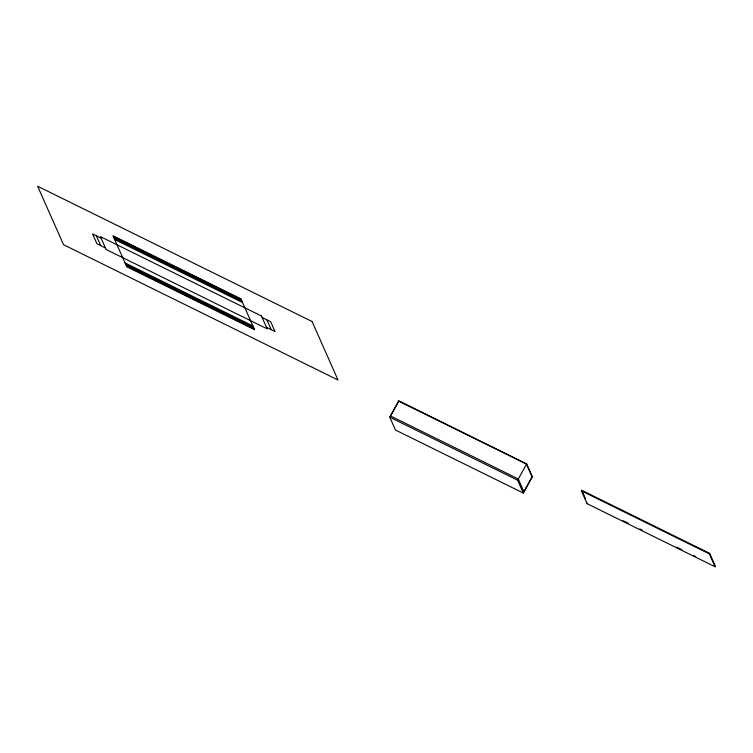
<?xml version="1.0" encoding="UTF-8"?>
<svg xmlns="http://www.w3.org/2000/svg" width="753" height="753" viewBox="0 0 753 753"><rect width="100%" height="100%" fill="white"/><g stroke="black" fill="none" stroke-linecap="round" stroke-linejoin="round"><path stroke-width="1.13" d="M389.734 417.162L398.779 400.812L526.676 463.857L532.371 476.696L523.326 493.055L395.429 430.01L389.734 417.162L517.64 480.207L523.326 493.055M517.64 480.207L526.676 463.857M581.448 490.852L581.758 490.297L709.655 553.342L715.35 566.19L715.049 566.745L587.142 503.701L581.448 490.852L709.354 553.897L715.049 566.745M587.142 503.701L587.453 503.145M709.354 553.897L709.655 553.342M113.279 236.395L241.176 299.43M113.985 237.995L241.882 301.04M114.654 239.501L242.551 302.546M101.09 238.136L92.563 233.929L96.921 243.756L105.439 247.953M262.148 317.521L270.675 321.729L275.024 331.546L266.506 327.348M125.036 262.929L252.933 325.974M125.704 264.444L253.61 327.489M126.419 266.044L254.316 329.089M623.098 520.718L628.341 523.297M639.871 528.983L641.961 530.018M676.561 547.073L681.804 549.652M693.334 555.337L695.433 556.373M581.758 490.297L585.552 498.863M266.882 319.856L271.24 329.682M96.356 235.802L100.704 245.619M398.732 401.17L390.543 415.976L518.252 478.927L523.919 491.718L532.107 476.903L526.441 464.121L398.732 401.17M312.1 321.54L37.65 186.255L63.563 244.734L338.012 380.011L312.1 321.54M240.913 298.837L113.016 235.793L126.683 266.637L254.58 329.682L240.913 298.837M261.479 316.015L100.422 236.621L106.117 249.469L267.174 328.854L261.479 316.015"/></g></svg>
